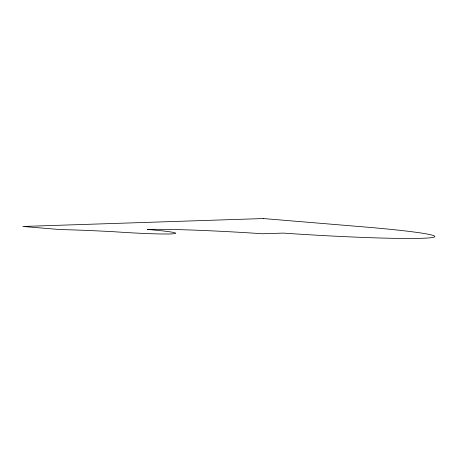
<?xml version="1.0" encoding="UTF-8"?>
<svg xmlns="http://www.w3.org/2000/svg" width="457" height="457" viewBox="0 0 457 457"><rect width="100%" height="100%" fill="white"/><g stroke="black" fill="none" stroke-linecap="round" stroke-linejoin="round"><path stroke-width="0.69" d="M263.306 218.549L22.85 226.461L60.29 229.574A103.071 4.673 3.5 0 1 114.833 231.785A50.767 2.302 3.5 0 0 172.952 233.813A50.767 2.302 3.5 0 0 147.211 229.425A112.348 5.096 3.5 0 1 262.781 233.767L283.197 233.099A130.416 5.918 3.5 0 0 427.466 238.028A130.416 5.918 3.5 0 0 368.531 227.295L263.306 218.549"/></g></svg>
